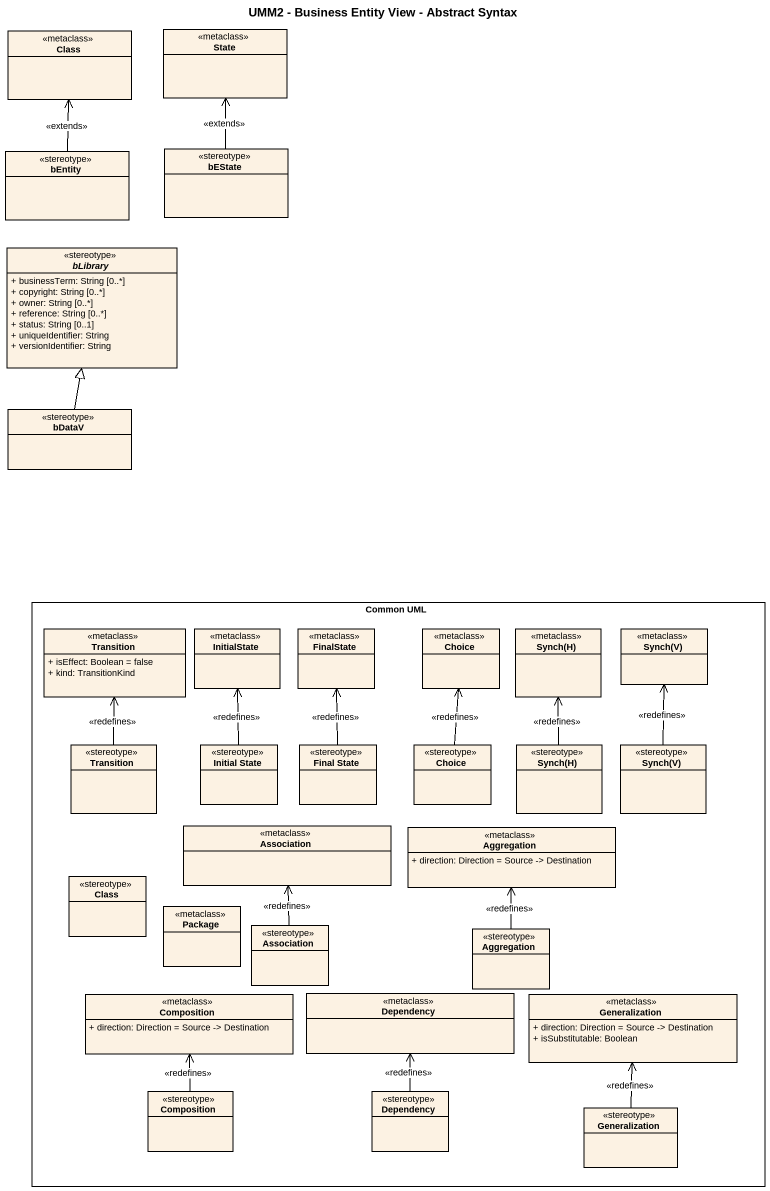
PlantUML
@startuml
title UMM2 - Business Entity View - Abstract Syntax
hide circle
hide empty members
skinparam classAttributeIconSize 0
class "Class" as Class_ <<metaclass>>
class "State" as State_ <<metaclass>>
class bEntity <<stereotype>>
class bEState <<stereotype>>
abstract class bLibrary <<stereotype>> {
  + businessTerm: String [0..*]
  + copyright: String [0..*]
  + owner: String [0..*]
  + reference: String [0..*]
  + status: String [0..1]
  + uniqueIdentifier: String
  + versionIdentifier: String
}
class bDataV <<stereotype>>
rectangle "Common UML" as Common_UML {
  class Transition <<metaclass>> {
    + isEffect: Boolean = false
    + kind: TransitionKind
  }
  class InitialState <<metaclass>>
  class FinalState <<metaclass>>
  class Choice <<metaclass>>
  class "Synch(H)" as Synch_H <<metaclass>>
  class "Synch(V)" as Synch_V <<metaclass>>
  class "Transition" as Transition_2 <<stereotype>>
  class "Initial State" as Initial_State <<stereotype>>
  class "Final State" as Final_State <<stereotype>>
  class "Choice" as Choice_2 <<stereotype>>
  class "Synch(H)" as Synch_H_2 <<stereotype>>
  class "Synch(V)" as Synch_V_2 <<stereotype>>
  class Association <<metaclass>>
  class Aggregation <<metaclass>> {
    + direction: Direction = Source -> Destination
  }
  class "Class" as Class__2 <<stereotype>>
  class "Package" as Package_ <<metaclass>>
  class "Association" as Association_2 <<stereotype>>
  class "Aggregation" as Aggregation_2 <<stereotype>>
  class Composition <<metaclass>> {
    + direction: Direction = Source -> Destination
  }
  class Dependency <<metaclass>>
  class Generalization <<metaclass>> {
    + direction: Direction = Source -> Destination
    + isSubstitutable: Boolean
  }
  class "Composition" as Composition_2 <<stereotype>>
  class "Dependency" as Dependency_2 <<stereotype>>
  class "Generalization" as Generalization_2 <<stereotype>>
}
bEntity -up-> Class_ : <<extends>>
bEState -up-> State_ : <<extends>>
bDataV -up-|> bLibrary
Transition_2 -up-> Transition : <<redefines>>
Initial_State -up-> InitialState : <<redefines>>
Final_State -up-> FinalState : <<redefines>>
Choice_2 -up-> Choice : <<redefines>>
Synch_H_2 -up-> Synch_H : <<redefines>>
Synch_V_2 -up-> Synch_V : <<redefines>>
Association_2 -up-> Association : <<redefines>>
Aggregation_2 -up-> Aggregation : <<redefines>>
Composition_2 -up-> Composition : <<redefines>>
Dependency_2 -up-> Dependency : <<redefines>>
Generalization_2 -up-> Generalization : <<redefines>>
@enduml
